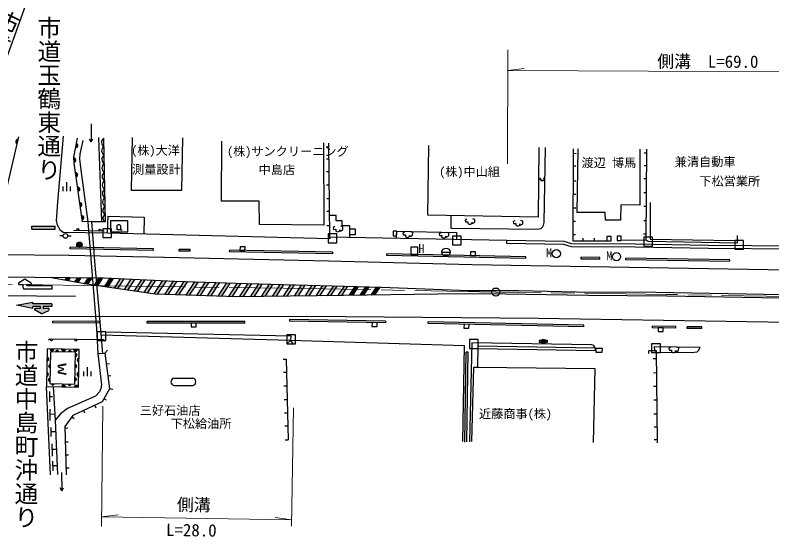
# Model space of a CAD drawing. Units: millimetres at full size, sheet at 1:1000; details may follow other scales. Extents: x 40000 to 680000, y 20000 to 380000.
# Drawn here: x 297210 to 409203, y 261191 to 338368 of the extents above; entities that cross this region are included whole.
import ezdxf
from ezdxf.enums import TextEntityAlignment as Align

# ---------------------------------------------------------------- set-up
doc = ezdxf.new("R2010")
doc.units = ezdxf.units.MM
doc.header["$LTSCALE"] = 1000
doc.linetypes.add('CHAIN', pattern=[18.5, 12, -1.5, 3.5, -1.5])
for name, color, linetype, lineweight in [('M-BGD', 7, 'Continuous', 25), ('M-BGD-EXST', 7, 'Continuous', 25), ('M-BMK', 2, 'CHAIN', 13), ('M-BMK-ROW', 30, 'Continuous', 25), ('M-BMK-SRVR', 3, 'Continuous', 25), ('M-STR-HTXT', 7, 'Continuous', 13), ('M-STR-STRC', 7, 'Continuous', 25)]:
    doc.layers.add(name, color=color, linetype=linetype, lineweight=lineweight)
doc.layers.add('M-BMK-HTXT', color=7, linetype='Continuous')
doc.styles.add('@ＭＳ ゴシック', font='')
doc.styles.add('ＭＳ ゴシック', font='')
doc.styles.get('@ＭＳ ゴシック').set_extended_font_data('@MS Gothic')
doc.styles.get('ＭＳ ゴシック').set_extended_font_data('MS Gothic')

msp = doc.modelspace()

# ---------------------------------------------------------------- hatches: boundary and pattern name
at = {"layer": 'M-BGD'}
for points in [[(297482, 319376), (297625, 319985, 0.84072)], [(306295, 319370), (306176, 318755, 0.84072)], [(305909, 317239), (305952, 316614, 0.84072)], [(306161, 315075), (306249, 314455, 0.84072)], [(306467, 312922), (306555, 312302, 0.84072)], [(306790, 310646), (306878, 310027, 0.84072)], [(307064, 308724), (307152, 308104, 0.84072)], [(375681, 290123, 0.41421), (375381, 290423, 0.41421), (375081, 290123, 1)], [(302981, 289003), (302356, 289018, 0.84072)], [(304682, 288963), (304056, 288978, 0.84072)], [(303225, 288564), (303627, 288554, 0.4608), (303431, 288794, 0.4608)], [(305097, 288519), (305498, 288510, 0.4608), (305303, 288750, 0.4608)], [(306478, 288920), (305852, 288935, 0.84072)], [(306152, 288299), (306142, 287897, 0.4608), (306382, 288093, 0.4608)], [(301935, 287799), (301920, 287174, 0.84072)], [(306659, 287044), (306674, 287669, 0.84072)], [(302408, 286235), (302418, 286636, 0.4608), (302178, 286441, 0.4608)], [(306113, 286657), (306103, 286256, 0.4608), (306343, 286451, 0.4608)], [(301882, 285542), (301867, 284916, 0.84072)], [(302361, 284218), (302370, 284620, 0.4608), (302130, 284425, 0.4608)], [(306066, 284693), (306057, 284291, 0.4608), (306297, 284487, 0.4608)], [(306609, 284918), (306624, 285544, 0.84072)], [(302985, 283873), (302584, 283883, 0.4608), (302779, 283643, 0.4608)], [(304062, 283380), (304687, 283365, 0.84072)], [(305470, 283814), (305068, 283824, 0.4608), (305264, 283584, 0.4608)], [(305945, 283336), (306571, 283321, 0.84072)]]:
    msp.add_hatch(color=256, dxfattribs=at).paths.add_polyline_path(points)
at = {"layer": 'M-STR-STRC'}
for points in [[(303144, 307157), (299681, 307157), (299681, 306707), (303144, 306707)], [(307063, 304616, 1), (306388, 304187, 0.41421), (306940, 304064, 0.41421)], [(305398, 299536), (304864, 299541), (304612, 299155), (305092, 299068)], [(306999, 299520), (306465, 299525), (306054, 298894), (306534, 298807)], [(308600, 299504), (308067, 299510), (307496, 298634), (307986, 298562)], [(310202, 299489), (309668, 299494), (308966, 298417), (309456, 298345)], [(311773, 299426), (311251, 299450), (310436, 298201), (310926, 298128)], [(313338, 299355), (312816, 299379), (311907, 297984), (312397, 297912)], [(314903, 299284), (314381, 299308), (313377, 297767), (313867, 297695)], [(316468, 299213), (315947, 299236), (314847, 297551), (315338, 297478)], [(318034, 299141), (317512, 299165), (316318, 297334), (316808, 297262)], [(319599, 299070), (319077, 299094), (317788, 297117), (317929, 297096), (318303, 297084)], [(321167, 299003), (320869, 299012), (320642, 299023), (319355, 297048), (319880, 297030)], [(322746, 298954), (322220, 298970), (320931, 296994), (321457, 296977)], [(324326, 298904), (323799, 298921), (322508, 296941), (323034, 296923)], [(325905, 298855), (325379, 298871), (324085, 296887), (324611, 296870)], [(327485, 298806), (326958, 298822), (325662, 296834), (326187, 296816)], [(329064, 298756), (328538, 298773), (327238, 296780), (327764, 296763)], [(330644, 298707), (330117, 298723), (328815, 296727), (329341, 296709)], [(332224, 298660), (331697, 298675), (330404, 296691), (330946, 296698)], [(333807, 298614), (333279, 298630), (332029, 296713), (332571, 296720)], [(335389, 298569), (334861, 298584), (333655, 296735), (334197, 296742)], [(336971, 298524), (336443, 298539), (335281, 296756), (335823, 296764)], [(338553, 298479), (338026, 298494), (336907, 296778), (337449, 296786)], [(340135, 298433), (339608, 298448), (338533, 296800), (339075, 296807)], [(341717, 298388), (341190, 298403), (340159, 296822), (340701, 296829)], [(343299, 298343), (342772, 298358), (341785, 296844), (342327, 296851)], [(344882, 298298), (344354, 298313), (343410, 296865), (343952, 296873)], [(346464, 298252), (345936, 298267), (345036, 296887), (345578, 296894)], [(348046, 298207), (347518, 298222), (346663, 296911), (347206, 296919)], [(349628, 298162), (349101, 298177), (348292, 296936), (348834, 296945)], [(351210, 298117), (350683, 298132), (349920, 296962), (350463, 296970)], [(301362, 294984), (301362, 295259), (302627, 295259), (302627, 295656), (299816, 295656), (299816, 295931), (297419, 295457), (299816, 294984), (299816, 295259), (300895, 295259), (300895, 294984), (300225, 294984, 0.77336), (300152, 294703), (301129, 294159), (302175, 294700, 0.78564), (302106, 294984)]]:
    msp.add_hatch(color=256, dxfattribs=at).paths.add_polyline_path(points)
h = msp.add_hatch(color=256, dxfattribs=at)
edge = h.paths.add_edge_path()
edge.add_line((298900, 298431), (298900, 298531))

# ---------------------------------------------------------------- linework, layer by layer
at = {"layer": 'M-BGD'}
for p, q in [((297716, 320374), (295184, 309562)), ((308445, 319603), (308698, 320041)), ((343253, 318869), (343653, 318873)), ((343269, 317111), (343669, 317115)), ((380217, 317876), (379817, 317879)), ((390303, 318003), (390703, 318001)), ((380205, 316034), (379805, 316036)), ((390291, 316134), (390691, 316131)), ((343287, 315246), (343687, 315249)), ((304875, 312338), (304875, 313666)), ((380192, 313806), (379792, 313808)), ((390279, 314188), (390679, 314186)), ((304341, 312338), (304341, 313035)), ((305408, 312338), (305408, 313035)), ((343306, 313266), (343706, 313269)), ((380179, 311845), (379779, 311848)), ((390267, 312123), (390667, 312121)), ((343325, 311223), (343725, 311227)), ((391208, 310651), (391208, 305502)), ((343342, 309366), (343742, 309370)), ((380167, 309810), (379767, 309812)), ((390254, 310092), (390654, 310090)), ((310906, 308631), (310843, 306108)), ((310906, 308631), (316296, 308496)), ((316296, 308496), (316233, 305973)), ((390241, 307992), (390641, 307989)), ((343362, 307262), (343762, 307265)), ((380155, 307818), (379755, 307821)), ((310410, 306409), (305827, 306504)), ((312780, 306625), (313057, 306625)), ((380143, 305887), (379743, 305890)), ((390229, 306027), (390629, 306024)), ((304308, 305715), (303830, 305715)), ((305008, 305715), (305485, 305715)), ((369994, 304603), (370004, 305053)), ((381227, 305399), (381227, 304999)), ((382920, 305400), (382920, 305000)), ((390623, 305104), (386891, 305054)), ((305374, 303786), (305378, 304036)), ((317695, 303557), (305374, 303786)), ((317699, 303807), (305378, 304036)), ((317695, 303557), (317699, 303807)), ((323133, 303688), (321468, 303688)), ((321468, 303438), (321468, 303688)), ((323133, 303438), (323133, 303688)), ((328957, 303340), (328962, 303590)), ((344216, 303309), (328962, 303590)), ((323133, 303438), (321468, 303438)), ((344212, 303059), (328957, 303340)), ((344212, 303059), (344216, 303309)), ((352232, 302811), (352237, 303061)), ((372809, 302374), (352232, 302811)), ((372814, 302624), (352237, 303061)), ((360377, 303304), (361577, 303304)), ((372809, 302374), (372814, 302624)), ((380961, 302294), (380963, 302544)), ((383757, 302528), (380963, 302544)), ((383756, 302278), (383757, 302528)), ((387603, 302183), (387608, 302433)), ((402959, 302154), (387608, 302433)), ((383756, 302278), (380961, 302294)), ((402954, 301904), (387603, 302183)), ((402954, 301904), (402959, 302154)), ((302801, 292855), (302803, 293105)), ((309759, 292803), (302801, 292855)), ((309761, 293053), (302803, 293105)), ((309759, 292803), (309761, 293053)), ((331222, 293044), (316766, 293057)), ((316766, 292807), (316766, 293057)), ((331222, 292794), (316766, 292807)), ((331222, 292794), (331222, 293044)), ((337819, 293334), (337815, 293084)), ((352043, 292848), (337815, 293084)), ((352047, 293098), (337819, 293334)), ((352047, 293098), (352043, 292848)), ((358343, 292739), (358348, 292989)), ((381390, 292278), (358343, 292739)), ((381395, 292528), (358348, 292989)), ((381390, 292278), (381395, 292528)), ((391553, 292128), (391558, 292378)), ((395001, 292308), (391558, 292378)), ((394996, 292058), (395001, 292308)), ((394996, 292058), (391553, 292128)), ((396650, 292018), (396651, 292268)), ((398861, 292009), (396650, 292018)), ((398862, 292259), (396651, 292268)), ((398861, 292009), (398862, 292259)), ((337970, 290261), (337397, 289769)), ((337970, 290261), (338316, 289769)), ((310502, 288340), (310897, 288798)), ((363762, 275223), (363975, 288530)), ((364257, 288536), (363975, 288530)), ((364044, 275229), (364257, 288536)), ((390998, 288324), (390998, 288774)), ((311155, 286794), (310709, 286736)), ((336875, 287473), (337325, 287484)), ((337325, 287484), (337630, 275562)), ((391647, 287590), (392097, 287596)), ((307397, 284972), (307397, 285669)), ((307930, 284972), (307930, 286300)), ((308463, 284972), (308463, 285669)), ((311386, 285000), (310939, 284942)), ((320696, 284680), (323519, 284680)), ((336924, 285541), (337374, 285553)), ((391672, 285475), (392122, 285480)), ((302434, 270380), (301832, 283433)), ((320696, 283582), (323519, 283582)), ((336976, 283534), (337426, 283545)), ((391695, 283490), (392145, 283496)), ((302303, 282691), (302277, 281154)), ((311645, 282988), (311179, 283078)), ((302746, 281910), (302290, 281917)), ((310753, 281405), (310361, 281626)), ((337028, 281511), (337477, 281523)), ((391719, 281476), (392169, 281482)), ((302363, 280104), (302363, 278409)), ((309179, 280242), (308992, 280651)), ((302363, 279369), (303076, 279354)), ((305928, 278663), (305565, 278929)), ((307548, 279494), (307360, 279903)), ((337078, 279534), (337528, 279545)), ((391744, 279390), (392193, 279395)), ((302472, 277370), (302502, 276061)), ((303125, 276707), (302487, 276716)), ((305000, 277257), (304551, 277242)), ((337128, 277606), (337578, 277617)), ((391766, 277476), (392216, 277482)), ((337180, 275550), (337630, 275562)), ((391788, 275581), (392238, 275586)), ((302622, 274933), (302687, 273137)), ((305067, 275190), (304618, 275175)), ((303317, 274136), (302652, 274111)), ((305129, 273294), (304679, 273279)), ((302760, 272380), (302807, 270949)), ((303423, 271703), (302783, 271682)), ((305192, 271346), (304742, 271331)), ((304124, 268011), (304366, 268455))]:
    msp.add_line(p, q, dxfattribs=at)
for points in [[(308445, 322299), (308445, 319603), (308193, 320041)], [(343778, 305539), (343796, 305282), (310884, 306107), (304316, 306229), (303918, 306509), (303487, 307300), (303317, 307976), (303525, 310718), (304370, 320444)], [(308562, 307822), (307195, 307800), (305962, 316476), (305902, 317342), (306451, 320169)], [(307241, 319824), (306968, 318718), (306801, 317804), (306740, 317118), (306872, 315853), (307953, 307771), (309231, 292005), (309439, 288317)], [(308562, 307822), (310043, 307834), (309593, 320272)], [(310043, 307834), (310566, 307844), (310335, 320156)], [(314549, 320244), (314391, 312494), (321898, 312477), (322025, 320228)], [(342869, 319461), (342889, 307320), (333379, 307394), (333332, 310826), (327772, 310833), (327818, 319738)], [(370004, 305053), (343778, 305539), (343648, 319420)], [(374739, 318769), (374627, 308483), (358307, 308772), (358455, 319107)], [(361676, 308712), (361697, 306843), (374540, 306691), (375038, 306782), (375263, 307011), (375407, 307310), (375492, 307709), (375708, 318790)], [(379821, 318609), (379737, 304999), (384797, 305000)], [(389681, 318561), (389640, 310266), (386838, 310305), (386799, 308015), (384585, 308035), (384545, 309151), (380410, 309151), (380526, 318581)], [(404087, 305748), (404064, 304656), (390891, 304860), (390623, 305104), (390706, 318531)], [(374962, 314249), (374844, 314181), (374865, 314045), (375043, 314050), (375030, 313918), (375187, 313855), (375327, 313927), (375327, 314016), (375395, 313922), (375552, 314024), (375569, 314219), (375416, 314270)], [(346765, 305484), (346765, 307187), (345633, 307187), (345633, 307928), (344715, 307928), (344715, 308732), (343748, 308723)], [(364051, 308184), (363814, 308048), (363856, 307777), (364212, 307786), (364187, 307523), (364501, 307396), (364780, 307540), (364780, 307718), (364916, 307532), (365230, 307735), (365264, 308125), (364958, 308226)], [(371159, 307957), (370922, 307821), (370964, 307550), (371320, 307559), (371295, 307296), (371609, 307169), (371888, 307313), (371888, 307491), (372024, 307304), (372338, 307508), (372372, 307898), (372066, 307999)], [(310189, 288333), (309585, 295316), (309042, 301325), (308562, 307822)], [(344519, 307088), (344282, 306952), (344324, 306681), (344680, 306690), (344655, 306427), (344968, 306300), (345248, 306444), (345248, 306622), (345384, 306436), (345698, 306639), (345731, 307029), (345426, 307130)], [(346765, 305941), (347597, 305941), (347597, 306726), (346765, 306726)], [(353667, 305356), (353681, 306403), (362541, 306223), (362522, 305191)], [(354845, 306254), (354608, 306119), (354650, 305847), (355006, 305856), (354981, 305593), (355294, 305466), (355574, 305610), (355574, 305788), (355710, 305602), (356023, 305805), (356057, 306195), (355752, 306296)], [(360199, 306162), (359962, 306027), (360004, 305756), (360360, 305764), (360335, 305501), (360649, 305374), (360928, 305518), (360928, 305696), (361064, 305510), (361378, 305713), (361412, 306103), (361106, 306205)], [(461097, 303616), (441826, 304013), (426425, 304059), (412529, 304185), (399828, 304291), (388967, 304512), (379622, 304560), (378478, 304870), (370004, 305053)], [(391208, 305502), (391215, 305222), (403708, 305031)], [(444556, 303506), (441820, 303563), (426422, 303609), (412525, 303735), (399822, 303841), (388961, 304062), (379561, 304110), (378413, 304422), (369994, 304603)], [(310647, 291535), (337988, 290907), (337970, 290261)], [(302130, 290288), (302355, 290477), (310340, 290382), (310452, 290155)], [(363481, 275321), (363690, 289470), (337929, 290262), (309957, 291018)], [(375113, 290258), (374781, 290258), (374781, 289988), (375113, 289988)], [(375981, 290123), (375981, 290258), (375649, 290258)], [(375649, 289988), (375981, 289988), (375981, 290123)], [(365667, 289074), (383167, 288773), (383015, 289259), (382856, 289510), (382513, 289610), (364814, 289899), (364475, 275224)], [(383061, 289114), (365672, 289390), (365620, 286311)], [(391875, 289333), (398548, 289276), (398351, 288772), (398077, 288498), (397335, 288390), (392199, 288467), (391980, 288631), (391856, 289049), (391858, 289333)], [(394202, 289218), (393964, 289083), (394007, 288811), (394363, 288820), (394337, 288557), (394651, 288430), (394931, 288574), (394931, 288752), (395066, 288566), (395380, 288769), (395414, 289159), (395109, 289261)], [(309439, 288317), (309971, 283663), (309917, 283131), (309682, 282634), (309122, 282020), (304954, 280175), (303941, 279388), (303128, 278458)], [(309439, 288317), (310502, 288340), (311179, 283078), (310098, 281158), (305731, 279156), (304541, 277532), (304774, 270345)], [(390998, 288774), (392084, 288774), (392244, 275123)], [(364804, 275306), (365080, 286317), (365620, 286311), (382982, 286116), (382770, 275146)], [(302843, 283409), (303128, 278458), (303479, 270431)], [(304056, 270706), (304124, 268011), (303861, 268442)]]:
    msp.add_lwpolyline(points, dxfattribs=at)
for points in [[(311318, 306333), (313884, 306333), (313884, 307953), (311318, 307953)], [(312288, 306625), (312288, 307227), (312309, 307273), (312345, 307327), (312385, 307365), (312442, 307390), (312534, 307408), (312626, 307390), (312683, 307365), (312723, 307327), (312759, 307273), (312780, 307227), (312780, 306625)], [(310166, 305473), (311466, 305473), (311466, 306773), (310166, 306773)], [(343520, 304696), (344820, 304696), (344820, 305996), (343520, 305996)], [(353681, 306403), (353163, 306410), (353154, 305741), (353672, 305734)], [(361916, 304383), (363216, 304383), (363216, 305683), (361916, 305683)], [(384797, 305000), (385397, 305000), (385397, 305600), (384797, 305600)], [(386291, 305054), (386891, 305054), (386891, 305654), (386291, 305654)], [(390260, 304202), (391560, 304202), (391560, 305502), (390260, 305502)], [(403708, 303731), (405008, 303731), (405008, 305031), (403708, 305031)], [(330481, 303562), (331228, 303549), (331238, 304100), (330491, 304114)], [(364592, 302798), (365339, 302782), (365350, 303334), (364604, 303350)], [(323994, 292800), (323247, 292801), (323246, 292249), (323993, 292249)], [(350774, 292869), (350027, 292882), (350018, 292330), (350765, 292318)], [(364391, 292618), (363644, 292633), (363633, 292081), (364380, 292066)], [(309347, 290235), (310647, 290235), (310647, 291535), (309347, 291535)], [(393138, 292096), (392391, 292111), (392379, 291560), (393126, 291545)], [(337397, 289769), (338697, 289769), (338697, 291069), (337397, 291069)], [(364445, 289074), (365745, 289074), (365745, 290374), (364445, 290374)], [(301832, 283433), (306571, 283321), (306703, 288915), (301964, 289027)], [(383150, 288530), (384105, 288508), (384117, 289041), (383163, 289063)], [(391409, 288467), (392709, 288467), (392709, 289767), (391409, 289767)], [(302353, 283888), (306045, 283801), (306156, 288494), (302464, 288582)]]:
    msp.add_lwpolyline(points, close=True, dxfattribs=at)
for centre, radius in [((304658, 305715), 350), ((306486, 306641), 150), ((309771, 306572), 150), ((360977, 303304), 600), ((302603, 290324), 150), ((306185, 290281), 150), ((375381, 290123), 300)]:
    msp.add_circle(centre, radius, dxfattribs=at)
for centre, radius, start, end in [((297606, 319668), 318, 86.71409, 246.93182), ((306182, 319073), 318, 268.90202, 69.11975), ((310727, 319535), 735, 122.28881, 239.86098), ((310751, 318278), 735, 122.28881, 239.86098), ((305876, 316923), 318, 283.85828, 84.07602), ((310775, 317022), 735, 122.28881, 239.86098), ((310798, 315765), 735, 122.28881, 239.86098), ((306151, 314757), 318, 287.98169, 88.19942), ((310822, 314508), 735, 122.28881, 239.86098), ((310845, 313252), 735, 122.28881, 239.86098), ((306457, 312604), 318, 287.98169, 88.19942), ((310869, 311995), 735, 122.28881, 239.86098), ((310892, 310739), 735, 122.28881, 239.86098), ((306780, 310329), 318, 287.98169, 88.19942), ((310916, 309482), 735, 122.28881, 239.86098), ((307054, 308406), 318, 287.98169, 88.19942), ((310712, 308348), 525, 108.32948, 253.82032), ((302670, 289065), 318, 188.53688, 348.75461), ((304371, 289025), 318, 188.53688, 348.75461), ((303427, 288591), 203, 349.68405, 187.60744), ((305298, 288546), 203, 349.68405, 187.60744), ((306166, 288982), 318, 188.53688, 348.75461), ((306179, 288097), 203, 259.68405, 97.60744), ((301873, 287488), 318, 278.53688, 78.75461), ((306721, 287355), 318, 98.53688, 258.75461), ((302381, 286436), 203, 79.68405, 277.60744), ((306140, 286456), 203, 259.68405, 97.60744), ((301820, 285230), 318, 278.53688, 78.75461), ((302334, 284420), 203, 79.68405, 277.60744), ((306093, 284492), 203, 259.68405, 97.60744), ((306671, 285230), 318, 98.53688, 258.75461), ((320827, 284131), 565, 103.49781, 256.50219), ((323388, 284131), 565, 283.49781, 76.50219), ((302784, 283846), 203, 169.68405, 7.60744), ((304373, 283318), 318, 8.53688, 168.75461), ((305268, 283787), 203, 169.68405, 7.60744), ((306257, 283274), 318, 8.53688, 168.75461)]:
    msp.add_arc(centre, radius, start, end, dxfattribs=at)
at = {"layer": 'M-BGD-EXST'}
for p, q in [((356824, 304033), (355774, 304033)), ((355774, 304033), (355774, 302983)), ((356824, 302983), (356824, 304033)), ((355774, 302983), (356824, 302983))]:
    msp.add_line(p, q, dxfattribs=at)
for centre in [(377299, 303082), (386214, 302635)]:
    msp.add_circle(centre, 600, dxfattribs=at)
at = {"layer": 'M-BMK'}
msp.add_lwpolyline([(568737, 294155), (544257, 294390), (495063, 295323), (483572, 295573), (468585, 295828), (452413, 296078), (436401, 296383), (426714, 296442), (413750, 296699), (393545, 297054), (368354, 297404), (340900, 297911), (310293, 298336), (268083, 298910), (191326, 300116), (168194, 300288), (123704, 300834), (68053, 301392)], dxfattribs=at)
at = {"layer": 'M-BMK-ROW'}
msp.add_line((287755, 309412), (302421, 349918), dxfattribs=at)
at = {"layer": 'M-BMK-SRVR'}
msp.add_circle((368354, 297404), 600, dxfattribs=at)
at = {"layer": 'M-STR-HTXT'}
for p, q in [((370087, 316355), (370126, 333260)), ((370119, 330155), (372551, 330488)), ((370119, 330155), (445166, 329881)), ((310182, 280524), (309986, 262734)), ((338391, 280261), (338103, 262776)), ((310002, 264155), (312438, 264457)), ((310002, 264155), (338118, 263692)), ((338118, 263692), (335693, 264074))]:
    msp.add_line(p, q, dxfattribs=at)
at = {"layer": 'M-STR-STRC'}
for p, q in [((299681, 307157), (303144, 307157)), ((299681, 306707), (299681, 307157)), ((303144, 306707), (303144, 307157)), ((299681, 306707), (303144, 306707)), ((298650, 299331), (297724, 298714)), ((299575, 298714), (298650, 299331)), ((304612, 299155), (304864, 299541)), ((305092, 299068), (305398, 299536)), ((306054, 298894), (306465, 299525)), ((306534, 298807), (306999, 299520)), ((307496, 298634), (308067, 299510)), ((307986, 298562), (308600, 299504)), ((308966, 298417), (309668, 299494)), ((309456, 298345), (310202, 299489)), ((310436, 298201), (311251, 299450)), ((310926, 298128), (311773, 299426)), ((311907, 297984), (312816, 299379)), ((312397, 297912), (313338, 299355)), ((313377, 297767), (314381, 299308)), ((313867, 297695), (314903, 299284)), ((314847, 297551), (315947, 299236)), ((315338, 297478), (316468, 299213)), ((316318, 297334), (317512, 299165)), ((316808, 297262), (318034, 299141)), ((317788, 297117), (319077, 299094)), ((318303, 297084), (319599, 299070)), ((319355, 297048), (320642, 299023)), ((297780, 298531), (298400, 298531)), ((298400, 298031), (298400, 298531)), ((298900, 298531), (299519, 298531)), ((298900, 298431), (298900, 298531)), ((302706, 298331), (299000, 298331)), ((302706, 297831), (302706, 298331)), ((319880, 297030), (321167, 299003)), ((320931, 296994), (322220, 298970)), ((321457, 296977), (322746, 298954)), ((322508, 296941), (323799, 298921)), ((323034, 296923), (324326, 298904)), ((324085, 296887), (325379, 298871)), ((324611, 296870), (325905, 298855)), ((325662, 296834), (326958, 298822)), ((326187, 296816), (327485, 298806)), ((327238, 296780), (328538, 298773)), ((327764, 296763), (329064, 298756)), ((328815, 296727), (330117, 298723)), ((329341, 296709), (330644, 298707)), ((330404, 296691), (331697, 298675)), ((330946, 296698), (332224, 298660)), ((332029, 296713), (333279, 298630)), ((332571, 296720), (333807, 298614)), ((333655, 296735), (334861, 298584)), ((334197, 296742), (335389, 298569)), ((335281, 296756), (336443, 298539)), ((335823, 296764), (336971, 298524)), ((336907, 296778), (338026, 298494)), ((337449, 296786), (338553, 298479)), ((338533, 296800), (339608, 298448)), ((339075, 296807), (340135, 298433)), ((340159, 296822), (341190, 298403)), ((340701, 296829), (341717, 298388)), ((341785, 296844), (342772, 298358)), ((342327, 296851), (343299, 298343)), ((343410, 296865), (344354, 298313)), ((343952, 296873), (344882, 298298)), ((345036, 296887), (345936, 298267)), ((345578, 296894), (346464, 298252)), ((346663, 296911), (347518, 298222)), ((347206, 296919), (348046, 298207)), ((348292, 296936), (349101, 298177)), ((348834, 296945), (349628, 298162)), ((349920, 296962), (350683, 298132)), ((350463, 296970), (351210, 298117)), ((284482, 296994), (306151, 296801)), ((302706, 297831), (298600, 297831)), ((297419, 295457), (299816, 295931)), ((299816, 295656), (299816, 295931)), ((299816, 294984), (297419, 295457)), ((302627, 295656), (299816, 295656)), ((300895, 295259), (299816, 295259)), ((299816, 294984), (299816, 295259)), ((301129, 294159), (300152, 294703)), ((300895, 294984), (300225, 294984)), ((300895, 295259), (300895, 294984)), ((301129, 294159), (302175, 294700)), ((302627, 295259), (301362, 295259)), ((301362, 295259), (301362, 294984)), ((302106, 294984), (301362, 294984)), ((302627, 295656), (302627, 295259))]:
    msp.add_line(p, q, dxfattribs=at)
for points in [[(457695, 299785), (437554, 300208), (411616, 300631), (393923, 300931), (364803, 301439), (343564, 301989), (319271, 302501), (305176, 302825), (284482, 303029)], [(284482, 299742), (310458, 299486), (320869, 299012), (331443, 298682), (351369, 298112), (364302, 297647), (371730, 297636), (380297, 297462), (392040, 297385), (408046, 297116), (425857, 296776), (434111, 296639), (459695, 296214)], [(459695, 295736), (441456, 296036), (427086, 296131), (410501, 296478), (393648, 296772), (381965, 296871), (366708, 297124), (359772, 297115), (345819, 296898), (330019, 296686), (317929, 297096), (307477, 298637), (302336, 299566)], [(284482, 293805), (340368, 293816), (374681, 293520), (411676, 292963), (437292, 292649), (457695, 292273)]]:
    msp.add_lwpolyline(points, dxfattribs=at)
msp.add_circle((306725, 304401), 400, dxfattribs=at)
for centre, radius, start, end in [((297780, 298631), 100, 123.69007, 270), ((298600, 298031), 200, 180.06435, 270), ((299000, 298431), 100, 180, 270), ((299519, 298631), 100, 270, 56.30993), ((300225, 294834), 150, 90, 240.86817), ((302106, 294834), 150, 297.38135, 90)]:
    msp.add_arc(centre, radius, start, end, dxfattribs=at)

# ---------------------------------------------------------------- texts
at = {"layer": 'M-BGD-EXST', "style": 'ＭＳ ゴシック'}
for s, p in [('H', (356888, 302783)), ('M', (375776, 302140)), ('M', (384692, 301693))]:
    msp.add_text(s, height=1320, dxfattribs=at).set_placement(p, align=Align.BOTTOM_LEFT)
at = {"layer": 'M-BMK-HTXT', "style": '@ＭＳ ゴシック'}
for s, rotation, p in [('市道玉鶴西通り', 244.553, (295036, 339804)), ('市道玉鶴東通り', 269.931, (300185, 338277)), ('市道中島町沖通り', 269.931, (296807, 290354))]:
    msp.add_text(s, height=2566, rotation=rotation, dxfattribs=at).set_placement(p, align=Align.BOTTOM_LEFT)
at = {"layer": 'M-BMK-HTXT', "style": 'ＭＳ ゴシック'}
for s, p in [('(株)大洋', (314387, 317316)), ('(株)サンクリーニング', (328571, 317158)), ('渡辺 博馬', (381035, 315481)), ('兼清自動車', (394833, 315624)), ('測量設計', (314513, 314510)), ('中島店', (333238, 314446)), ('(株)中山組', (359965, 314154)), ('下松営業所', (398465, 312765)), ('三好石油店', (315656, 278837)), ('近藤商事(株)', (365861, 278348)), ('下松給油所', (320230, 276897))]:
    msp.add_text(s, height=1320, dxfattribs=at).set_placement(p, align=Align.BOTTOM_LEFT)
at = {"layer": 'M-BMK-HTXT', "style": '@ＭＳ ゴシック', "width": 2}
msp.add_text('W', height=1320, rotation=270, dxfattribs=at).set_placement((303086, 286902), align=Align.BOTTOM_LEFT)
at = {"layer": 'M-STR-HTXT', "style": 'ＭＳ ゴシック'}
for s, rotation, p in [('側溝  L=69.0', 359.79, (392230, 330075)), ('側溝', 359.057, (321125, 264518)), ('L=28.0', 359.057, (319526, 260789))]:
    msp.add_text(s, height=1833, rotation=rotation, dxfattribs=at).set_placement(p, align=Align.BOTTOM_LEFT)

doc.saveas('drawing.dxf')
